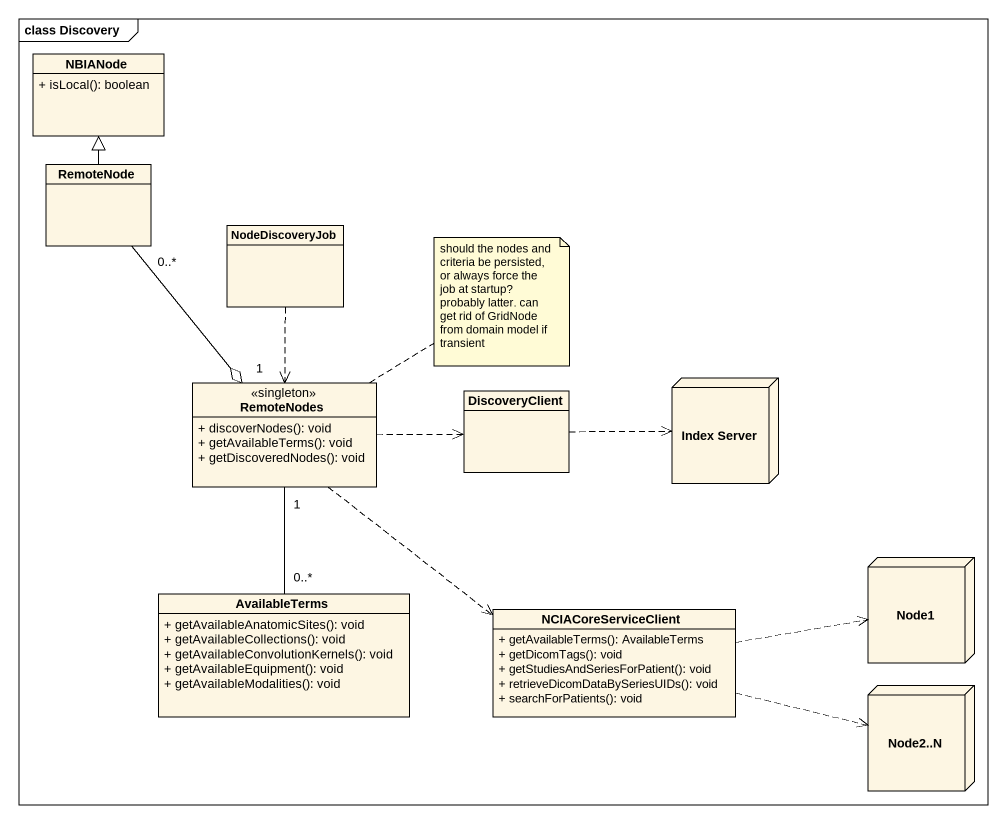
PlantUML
@startuml
mainframe class Discovery
allowmixing
hide circle
hide empty members
skinparam classAttributeIconSize 0
class NBIANode {
  + isLocal(): boolean
}
class RemoteNode
class NodeDiscoveryJob
class RemoteNodes <<singleton>> {
  + discoverNodes(): void
  + getAvailableTerms(): void
  + getDiscoveredNodes(): void
}
class DiscoveryClient
node "Index Server" as Index_Server
class AvailableTerms {
  + getAvailableAnatomicSites(): void
  + getAvailableCollections(): void
  + getAvailableConvolutionKernels(): void
  + getAvailableEquipment(): void
  + getAvailableModalities(): void
}
node Node1
class NCIACoreServiceClient {
  + getAvailableTerms(): AvailableTerms
  + getDicomTags(): void
  + getStudiesAndSeriesForPatient(): void
  + retrieveDicomDataBySeriesUIDs(): void
  + searchForPatients(): void
}
node "Node2..N" as Node2_N
RemoteNode -up-|> NBIANode
RemoteNode "0..*" --o "1" RemoteNodes
NodeDiscoveryJob ..> RemoteNodes
RemoteNodes .right.> DiscoveryClient
RemoteNodes "1" -- "0..*" AvailableTerms
RemoteNodes ..> NCIACoreServiceClient
DiscoveryClient .right.> Index_Server
NCIACoreServiceClient .right.> Node1
NCIACoreServiceClient .right.> Node2_N
note top of RemoteNodes : should the nodes and criteria be persisted, or always force the job at startup? probably latter. can get rid of GridNode from domain model if transient
@enduml
